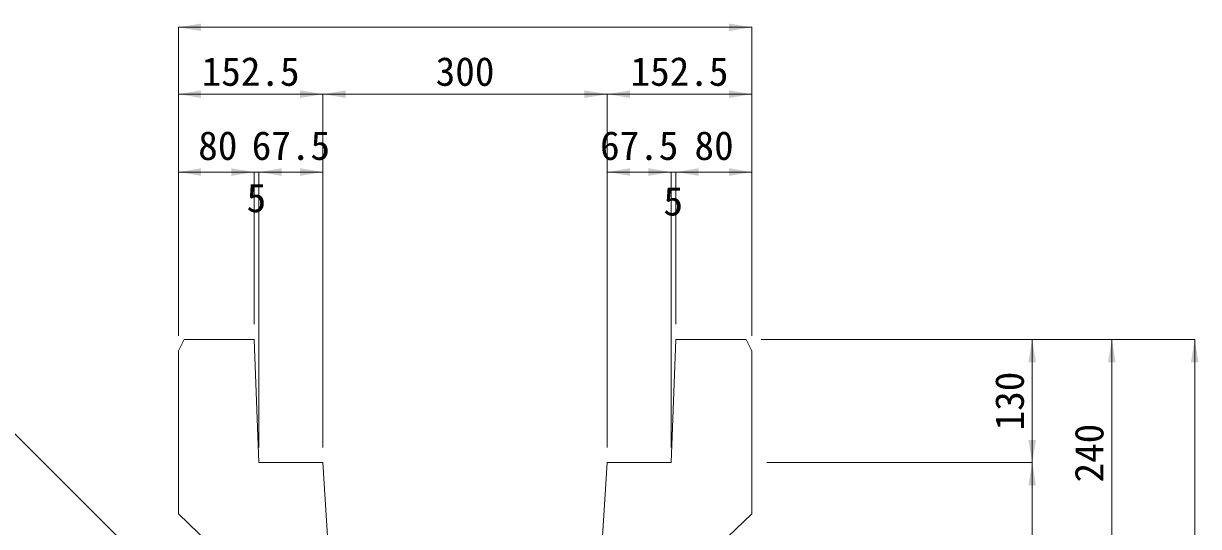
# Model space of a CAD drawing. Units: millimetres at full size; some dimension numbers follow another scale. Extents: x -1384 to 16426, y -20408 to -2620.
# Drawn here: x 12548 to 13788, y -15388 to -14857 of the extents above; entities that cross this region are included whole.
import ezdxf
from ezdxf.enums import TextEntityAlignment as Align

# ---------------------------------------------------------------- set-up
doc = ezdxf.new("R2010")
doc.units = ezdxf.units.MM
doc.header["$LTSCALE"] = 25
doc.layers.add('寸法線', color=7, linetype='Continuous', lineweight=9)
doc.layers.add('本体', color=2, linetype='Continuous', lineweight=13)
doc.styles.add('ＭＳ ゴシック', font='')
doc.styles.get('ＭＳ ゴシック').set_extended_font_data('MS Gothic')

# ---------------------------------------------------------------- blocks, each defined once
blk = doc.blocks.new('filled_arrow')
at = {"color": 0, "linetype": 'Continuous', "lineweight": -2}
blk.add_solid([(7.5, 1.25), (0, 0), (7.5, -1.25)], dxfattribs=at)

msp = doc.modelspace()

# ---------------------------------------------------------------- linework, layer by layer
at = {"layer": '寸法線'}
for p, q in [((12711.24, -14861.25), (13316.24, -14861.25)), ((12711.24, -15186.9), (12711.24, -14861.25)), ((13316.24, -15186.9), (13316.24, -14861.25)), ((12711.24, -14931.89), (12863.74, -14931.89)), ((12711.24, -15186.9), (12711.24, -14931.89)), ((12863.74, -14931.89), (13163.74, -14931.89)), ((12863.74, -15304.9), (12863.74, -14931.89)), ((12863.74, -15304.9), (12863.74, -14931.89)), ((13163.74, -15304.9), (13163.74, -14931.89)), ((13163.74, -14931.89), (13316.24, -14931.89)), ((13163.74, -15304.9), (13163.74, -14931.89)), ((13316.24, -15186.9), (13316.24, -14931.89)), ((12711.24, -15014.13), (12791.24, -15014.13)), ((12711.24, -15186.9), (12711.24, -15014.13)), ((12743.24, -15014.13), (12844.24, -15014.13)), ((12791.24, -15174.9), (12791.24, -15014.13)), ((12791.24, -15174.9), (12791.24, -15014.13)), ((12796.24, -15304.9), (12796.24, -15014.13)), ((12796.24, -15014.13), (12863.74, -15014.13)), ((12796.24, -15304.9), (12796.24, -15014.13)), ((12863.74, -15304.9), (12863.74, -15014.13)), ((13163.74, -15014.13), (13231.24, -15014.13)), ((13163.74, -15304.9), (13163.74, -15014.13)), ((13183.24, -15014.13), (13284.24, -15014.13)), ((13231.24, -15304.9), (13231.24, -15014.13)), ((13231.24, -15304.9), (13231.24, -15014.13)), ((13236.24, -15174.9), (13236.24, -15014.13)), ((13236.24, -15014.13), (13316.24, -15014.13)), ((13236.24, -15174.9), (13236.24, -15014.13)), ((13316.24, -15186.9), (13316.24, -15014.13)), ((13326.24, -15190.9), (13612.16, -15190.9)), ((13326.24, -15190.9), (13696.14, -15190.9)), ((13326.24, -15190.9), (13783.59, -15190.9)), ((13612.16, -15320.9), (13612.16, -15190.9)), ((13696.14, -15430.9), (13696.14, -15190.9)), ((13783.59, -15820.9), (13783.59, -15190.9)), ((13332.24, -15320.9), (13612.16, -15320.9)), ((13332.24, -15320.9), (13612.16, -15320.9)), ((13612.16, -15720.9), (13612.16, -15320.9))]:
    msp.add_line(p, q, dxfattribs=at)
msp.add_lwpolyline([(12668.98, -15420.9), (12512.09, -15264), (12295.97, -15264)], dxfattribs=at)
at = {"layer": '本体'}
for p, q in [((12711.24, -15202.9), (12717.24, -15190.9)), ((12717.24, -15190.9), (12791.24, -15190.9)), ((12791.24, -15190.9), (12796.24, -15320.9)), ((13236.24, -15190.9), (13231.24, -15320.9)), ((13236.24, -15190.9), (13310.24, -15190.9)), ((13316.24, -15202.9), (13310.24, -15190.9)), ((12711.24, -15202.9), (12711.24, -15374.9)), ((13316.24, -15202.9), (13316.24, -15374.9)), ((12796.24, -15320.9), (12863.74, -15320.9)), ((12863.74, -15320.9), (12885.81, -15674.02)), ((13163.74, -15320.9), (13141.67, -15674.02)), ((13163.74, -15320.9), (13231.24, -15320.9)), ((12711.24, -15374.9), (12771.74, -15432.9)), ((13316.24, -15374.9), (13255.74, -15432.9))]:
    msp.add_line(p, q, dxfattribs=at)

# ---------------------------------------------------------------- block references
at = {"layer": '寸法線', "xscale": 3.2, "yscale": 3.2}
for p in [(12711.24, -14861.25), (12711.24, -14931.89), (12863.74, -14931.89), (13163.74, -14931.89), (12711.24, -15014.13), (12796.24, -15014.13), (12796.24, -15014.13), (13163.74, -15014.13), (13236.24, -15014.13), (13236.24, -15014.13)]:
    msp.add_blockref('filled_arrow', p, dxfattribs=at)
for p, rotation in [((13316.24, -14861.25), 180), ((12863.74, -14931.89), 180), ((13163.74, -14931.89), 180), ((13316.24, -14931.89), 180), ((12791.24, -15014.13), 180), ((12791.24, -15014.13), 180), ((12863.74, -15014.13), 180), ((13231.24, -15014.13), 180), ((13231.24, -15014.13), 180), ((13316.24, -15014.13), 180), ((13612.16, -15190.9), 270), ((13696.14, -15190.9), 270), ((13783.59, -15190.9), 270), ((13612.16, -15320.9), 90), ((13612.16, -15320.9), 270)]:
    msp.add_blockref('filled_arrow', p, dxfattribs=dict(at, rotation=rotation))

# ---------------------------------------------------------------- texts
at = {"layer": '寸法線', "style": 'ＭＳ ゴシック'}
for s, p in [('152.5', (12787.49, -14907.89)), ('300', (13013.74, -14907.89)), ('152.5', (13239.99, -14907.89)), ('80', (12752.88, -14986.13)), ('67.5', (12829.99, -14986.13)), ('67.5', (13197.49, -14986.13)), ('80', (13276.48, -14986.13)), ('5', (12793.57, -15041.34)), ('5', (13233.38, -15044.86))]:
    msp.add_text(s, height=30.38, dxfattribs=at).set_placement(p, align=Align.MIDDLE_CENTER)
for s, p in [('130', (13588.16, -15255.9)), ('240', (13672.14, -15310.9))]:
    msp.add_text(s, height=30.38, rotation=90, dxfattribs=at).set_placement(p, align=Align.MIDDLE_CENTER)

doc.saveas('drawing.dxf')
